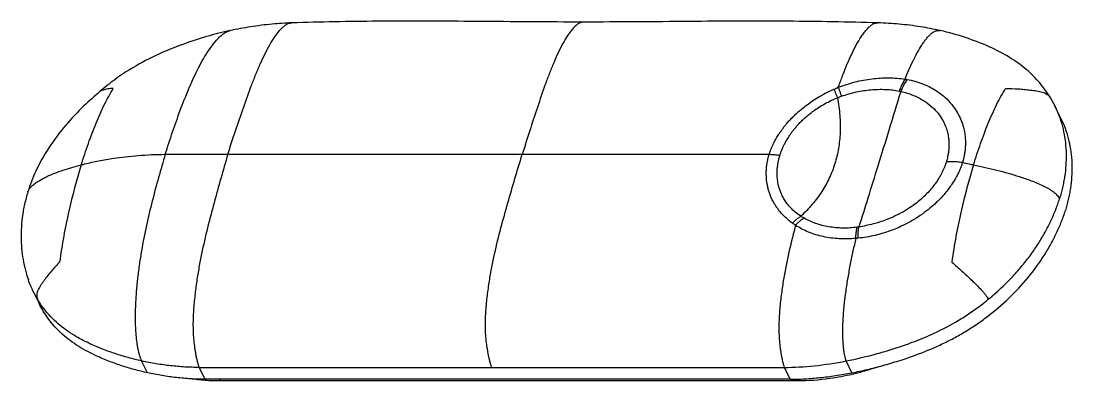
# Model space of a CAD drawing. Extents: x 12 to 460, y -119 to 203.
# Drawn here: x 416.17 to 460.3, y 36.18 to 51.3 of the extents above; entities that cross this region are included whole.
import ezdxf

# ---------------------------------------------------------------- set-up
doc = ezdxf.new("R2010")
doc.units = 0
doc.header["$LTSCALE"] = 16.335
doc.header["$MEASUREMENT"] = 0
doc.layers.get('0').update_dxf_attribs({"linetype": 'CONTINUOUS'})

msp = doc.modelspace()

# ---------------------------------------------------------------- linework, layer by layer
at = {"color": 7, "linetype": 'Continuous'}
for p, q in [((427.539, 51.223), (427.54, 51.223)), ((452.154, 51.223), (452.154, 51.223)), ((424.949, 50.896), (424.95, 50.896)), ((454.769, 50.9), (454.769, 50.899)), ((419.481, 48.335), (419.48, 48.334)), ((459.388, 48.085), (459.402, 48.063)), ((459.402, 48.063), (459.58, 47.736)), ((459.824, 47.239), (459.58, 47.736)), ((422.233, 45.7), (447.587, 45.7)), ((416.461, 44.123), (416.461, 44.123)), ((416.689, 39.935), (416.933, 39.438)), ((416.867, 39.608), (416.689, 39.935)), ((421.484, 36.521), (421.24, 37.018)), ((423.902, 36.249), (423.658, 36.746)), ((423.658, 36.746), (448.229, 36.746)), ((448.473, 36.249), (448.229, 36.746)), ((451.059, 36.521), (450.815, 37.018)), ((448.473, 36.249), (423.902, 36.249)), ((424.514, 36.249), (424.55, 36.176)), ((448.733, 36.258), (448.774, 36.176)), ((448.774, 36.176), (424.55, 36.176))]:
    msp.add_line(p, q, dxfattribs=at)
for points, knots in [([(424.857, 45.7), (424.963, 46.031), (425.178, 46.685), (425.511, 47.654), (425.792, 48.446), (426.032, 49.059), (426.216, 49.495), (426.409, 49.907), (426.609, 50.289), (426.79, 50.581), (426.94, 50.791), (427.055, 50.931), (427.172, 51.051), (427.276, 51.133), (427.362, 51.18), (427.425, 51.206), (427.485, 51.219), (427.523, 51.222), (427.539, 51.223)], [0, 0, 0, 0, 1.040485, 2.065868, 3.073454, 3.563062, 4.038019, 4.494366, 4.927232, 5.33154, 5.522333, 5.703311, 5.872121, 6.026192, 6.097663, 6.165673, 6.23104, 6.279779, 6.279779, 6.279779, 6.279779]), ([(427.539, 51.223), (427.267, 51.215), (426.689, 51.177), (425.824, 51.066), (425.235, 50.957), (424.949, 50.896)], [0, 0, 0, 0, 0.817055, 1.736998, 2.613433, 2.613433, 2.613433, 2.613433]), ([(439.794, 51.258), (438.298, 51.258), (435.416, 51.284), (431.331, 51.309), (428.741, 51.258), (427.54, 51.223)], [0, 0, 0, 0, 4.48673, 8.647971, 12.255139, 12.255139, 12.255139, 12.255139]), ([(439.794, 51.258), (439.791, 51.258), (439.766, 51.258), (439.698, 51.25), (439.614, 51.215), (439.536, 51.164), (439.454, 51.099), (439.355, 50.997), (439.242, 50.858), (439.132, 50.701), (439.026, 50.533), (438.886, 50.289), (438.721, 49.961), (438.534, 49.542), (438.356, 49.098), (438.125, 48.474), (437.855, 47.67), (437.532, 46.691), (437.322, 46.032), (437.219, 45.7)], [0, 0, 0, 0, 0.01027, 0.072977, 0.20498, 0.276995, 0.35354, 0.519729, 0.700489, 0.892242, 1.0918, 1.298722, 1.734256, 2.194418, 2.674476, 3.169836, 4.187864, 5.219244, 6.262283, 6.262283, 6.262283, 6.262283]), ([(452.154, 51.223), (450.892, 51.257), (448.248, 51.309), (444.128, 51.284), (441.27, 51.258), (439.794, 51.258)], [0, 0, 0, 0, 3.787895, 7.93237, 12.360787, 12.360787, 12.360787, 12.360787]), ([(450.491, 48.516), (450.502, 48.546), (450.567, 48.729), (450.689, 49.058), (450.864, 49.495), (451.047, 49.907), (451.238, 50.288), (451.41, 50.58), (451.554, 50.791), (451.664, 50.931), (451.776, 51.051), (451.877, 51.132), (451.959, 51.18), (452.021, 51.206), (452.083, 51.22), (452.127, 51.223), (452.151, 51.223), (452.154, 51.223)], [0, 0, 0, 0, 0.095921, 0.58215, 1.05347, 1.50585, 1.934315, 2.333644, 2.521677, 2.699654, 2.865153, 3.015519, 3.084969, 3.150833, 3.213936, 3.27567, 3.284701, 3.284701, 3.284701, 3.284701]), ([(454.769, 50.899), (454.496, 50.961), (453.923, 51.07), (453.05, 51.179), (452.451, 51.215), (452.154, 51.223)], [0, 0, 0, 0, 0.839229, 1.747765, 2.638293, 2.638293, 2.638293, 2.638293]), ([(424.95, 50.896), (424.486, 50.797), (423.581, 50.552), (422.299, 50.083), (421.135, 49.52), (420.208, 48.926), (419.683, 48.509), (419.48, 48.334)], [0, 0, 0, 0, 1.424137, 2.805186, 4.090573, 5.295312, 6.099537, 6.099537, 6.099537, 6.099537]), ([(422.233, 45.7), (422.331, 46.015), (422.532, 46.635), (422.856, 47.544), (423.142, 48.278), (423.387, 48.841), (423.577, 49.241), (423.775, 49.618), (423.983, 49.967), (424.2, 50.282), (424.392, 50.515), (424.556, 50.674), (424.681, 50.774), (424.811, 50.853), (424.903, 50.886), (424.949, 50.896)], [0, 0, 0, 0, 0.988185, 1.954756, 2.895655, 3.351634, 3.794824, 4.222617, 4.630442, 5.01303, 5.368193, 5.535617, 5.695966, 5.847836, 5.988659, 5.988659, 5.988659, 5.988659]), ([(453.292, 48.859), (453.345, 48.988), (453.452, 49.244), (453.622, 49.616), (453.8, 49.965), (453.957, 50.233), (454.086, 50.426), (454.184, 50.556), (454.285, 50.673), (454.375, 50.757), (454.449, 50.815), (454.52, 50.861), (454.596, 50.893), (454.673, 50.907), (454.724, 50.907), (454.755, 50.902), (454.769, 50.9)], [0, 0, 0, 0, 0.41732, 0.833456, 1.22698, 1.591957, 1.762736, 1.925353, 2.079679, 2.22512, 2.294154, 2.359994, 2.481083, 2.53764, 2.592721, 2.633243, 2.633243, 2.633243, 2.633243]), ([(459.388, 48.085), (459.257, 48.3), (458.955, 48.725), (458.381, 49.301), (457.662, 49.809), (456.803, 50.251), (455.827, 50.624), (455.129, 50.818), (454.769, 50.9)], [0, 0, 0, 0, 0.755434, 1.55662, 2.426857, 3.385665, 4.44836, 5.556081, 5.556081, 5.556081, 5.556081]), ([(450.491, 48.516), (450.72, 48.606), (451.185, 48.757), (451.899, 48.889), (452.605, 48.928), (453.068, 48.893), (453.292, 48.859)], [0, 0, 0, 0, 0.737436, 1.463364, 2.172255, 2.852348, 2.852348, 2.852348, 2.852348]), ([(453.292, 48.859), (453.26, 48.811), (453.198, 48.708), (453.117, 48.541), (453.071, 48.422), (453.049, 48.36)], [0, 0, 0, 0, 0.1733629, 0.3596316, 0.5564318, 0.5564318, 0.5564318, 0.5564318]), ([(453.384, 48.845), (453.348, 48.798), (453.281, 48.695), (453.191, 48.528), (453.139, 48.408), (453.115, 48.346)], [0, 0, 0, 0, 0.1777319, 0.3680695, 0.5685773, 0.5685773, 0.5685773, 0.5685773]), ([(453.292, 48.859), (453.308, 48.857), (453.338, 48.853), (453.369, 48.848), (453.384, 48.845)], [0, 0, 0, 0, 0.04627138, 0.09214403, 0.09214403, 0.09214403, 0.09214403]), ([(453.384, 48.845), (453.604, 48.808), (454.013, 48.694), (454.543, 48.43), (454.952, 48.124), (455.255, 47.808), (455.472, 47.497), (455.625, 47.198), (455.727, 46.916), (455.789, 46.652), (455.821, 46.408), (455.83, 46.184), (455.822, 45.98), (455.802, 45.796), (455.775, 45.633), (455.742, 45.486), (455.716, 45.394), (455.702, 45.35)], [0, 0, 0, 0, 0.670446, 1.263393, 1.76644, 2.19606, 2.570339, 2.902241, 3.199029, 3.46821, 3.712813, 3.936318, 4.140975, 4.325791, 4.489948, 4.638243, 4.776512, 4.776512, 4.776512, 4.776512]), ([(419.48, 48.335), (419.253, 48.139), (418.75, 47.69), (418.015, 46.916), (417.328, 46.001), (416.803, 45.058), (416.552, 44.418), (416.461, 44.123)], [0, 0, 0, 0, 0.89981, 2.023021, 3.196572, 4.322339, 5.250293, 5.250293, 5.250293, 5.250293]), ([(418.705, 45.256), (418.798, 45.559), (418.992, 46.146), (419.261, 46.86), (419.491, 47.399), (419.667, 47.777), (419.85, 48.132), (419.981, 48.356), (420.048, 48.463)], [0, 0, 0, 0, 0.949608, 1.854849, 2.288449, 2.706371, 3.105884, 3.484615, 3.484615, 3.484615, 3.484615]), ([(420.048, 48.463), (420.008, 48.463), (419.931, 48.462), (419.819, 48.452), (419.715, 48.431), (419.634, 48.407), (419.572, 48.385), (419.529, 48.366), (419.499, 48.349), (419.484, 48.338), (419.482, 48.336)], [0, 0, 0, 0, 0.119584, 0.2318055, 0.3370191, 0.4371502, 0.4858968, 0.5332873, 0.578885, 0.5882434, 0.5882434, 0.5882434, 0.5882434]), ([(447.587, 45.7), (447.594, 45.722), (447.607, 45.763), (447.628, 45.822), (447.648, 45.876), (447.668, 45.928), (447.69, 45.98), (447.713, 46.033), (447.74, 46.09), (447.769, 46.152), (447.803, 46.22), (447.843, 46.293), (447.888, 46.374), (447.94, 46.461), (447.999, 46.555), (448.067, 46.656), (448.145, 46.765), (448.234, 46.881), (448.336, 47.006), (448.452, 47.138), (448.586, 47.278), (448.741, 47.426), (448.919, 47.583), (449.125, 47.748), (449.362, 47.92), (449.636, 48.097), (449.952, 48.275), (450.182, 48.385), (450.305, 48.439)], [0, 0, 0, 0, 0.068996, 0.12967, 0.186242, 0.241311, 0.297069, 0.355216, 0.417432, 0.485532, 0.560901, 0.644172, 0.735994, 0.837071, 0.948153, 1.070021, 1.203442, 1.349443, 1.509313, 1.684611, 1.877725, 2.091068, 2.327293, 2.589864, 2.881914, 3.205684, 3.566535, 3.970218, 3.970218, 3.970218, 3.970218]), ([(450.305, 48.439), (450.336, 48.452), (450.398, 48.479), (450.46, 48.504), (450.491, 48.516)], [0, 0, 0, 0, 0.1005312, 0.2011675, 0.2011675, 0.2011675, 0.2011675]), ([(450.305, 48.439), (450.321, 48.402), (450.353, 48.325), (450.403, 48.205), (450.437, 48.121), (450.455, 48.078)], [0, 0, 0, 0, 0.1191512, 0.2500839, 0.3912168, 0.3912168, 0.3912168, 0.3912168]), ([(450.455, 48.078), (450.483, 48.089), (450.538, 48.11), (450.593, 48.131), (450.621, 48.141)], [0, 0, 0, 0, 0.08864, 0.1772659, 0.1772659, 0.1772659, 0.1772659]), ([(450.491, 48.516), (450.504, 48.478), (450.531, 48.398), (450.575, 48.273), (450.605, 48.186), (450.621, 48.141)], [0, 0, 0, 0, 0.1207974, 0.2538189, 0.3974043, 0.3974043, 0.3974043, 0.3974043]), ([(450.621, 48.141), (450.823, 48.213), (451.233, 48.331), (451.855, 48.427), (452.463, 48.44), (452.859, 48.396), (453.049, 48.36)], [0, 0, 0, 0, 0.644848, 1.273865, 1.883813, 2.464375, 2.464375, 2.464375, 2.464375]), ([(453.115, 48.346), (452.947, 47.798), (452.626, 46.751), (452.164, 45.253), (451.745, 43.901), (451.479, 43.049), (451.353, 42.647)], [0, 0, 0, 0, 1.719271, 3.286582, 4.701935, 5.965335, 5.965335, 5.965335, 5.965335]), ([(453.049, 48.36), (453.06, 48.358), (453.082, 48.354), (453.104, 48.349), (453.115, 48.346)], [0, 0, 0, 0, 0.03359007, 0.06706356, 0.06706356, 0.06706356, 0.06706356]), ([(453.115, 48.346), (453.297, 48.305), (453.635, 48.197), (454.077, 47.97), (454.42, 47.71), (454.674, 47.443), (454.855, 47.18), (454.98, 46.926), (455.062, 46.687), (455.11, 46.464), (455.133, 46.258), (455.138, 46.069), (455.128, 45.897), (455.108, 45.743), (455.084, 45.606), (455.056, 45.485), (455.035, 45.409), (455.023, 45.373)], [0, 0, 0, 0, 0.559429, 1.060301, 1.483416, 1.845262, 2.159979, 2.439021, 2.68913, 2.916121, 3.122398, 3.31084, 3.483327, 3.63898, 3.77663, 3.899532, 4.012484, 4.012484, 4.012484, 4.012484]), ([(456.169, 45.256), (456.262, 45.559), (456.455, 46.146), (456.725, 46.86), (456.954, 47.399), (457.131, 47.777), (457.314, 48.132), (457.445, 48.356), (457.512, 48.463)], [0, 0, 0, 0, 0.94958, 1.854826, 2.28843, 2.706356, 3.105874, 3.484634, 3.484634, 3.484634, 3.484634]), ([(457.512, 48.463), (457.69, 48.464), (457.955, 48.458), (458.305, 48.431), (458.562, 48.402), (458.774, 48.374), (458.939, 48.343), (459.058, 48.313), (459.168, 48.272), (459.254, 48.225), (459.3, 48.187), (459.315, 48.172)], [0, 0, 0, 0, 0.532748, 0.794454, 1.053349, 1.309515, 1.43535, 1.557886, 1.675676, 1.786793, 1.851852, 1.851852, 1.851852, 1.851852]), ([(459.315, 48.172), (459.325, 48.163), (459.357, 48.13), (459.384, 48.091), (459.402, 48.063)], [0, 0, 0, 0, 0.0395406, 0.1395715, 0.1395715, 0.1395715, 0.1395715]), ([(448.037, 45.654), (448.043, 45.673), (448.054, 45.709), (448.072, 45.759), (448.089, 45.806), (448.107, 45.852), (448.126, 45.898), (448.146, 45.946), (448.168, 45.998), (448.194, 46.053), (448.223, 46.114), (448.257, 46.18), (448.296, 46.252), (448.342, 46.331), (448.394, 46.416), (448.454, 46.507), (448.522, 46.605), (448.601, 46.71), (448.691, 46.822), (448.795, 46.941), (448.914, 47.067), (449.052, 47.2), (449.212, 47.34), (449.397, 47.486), (449.61, 47.638), (449.855, 47.791), (450.139, 47.942), (450.345, 48.033), (450.455, 48.078)], [0, 0, 0, 0, 0.059137, 0.111723, 0.161235, 0.209728, 0.259019, 0.310558, 0.365813, 0.426391, 0.49353, 0.567805, 0.649805, 0.74017, 0.83958, 0.948732, 1.06829, 1.199076, 1.342174, 1.498886, 1.671275, 1.862031, 2.073695, 2.309183, 2.569912, 2.857476, 3.176754, 3.533125, 3.533125, 3.533125, 3.533125]), ([(450.455, 48.078), (450.5, 47.831), (450.564, 47.348), (450.58, 46.634), (450.513, 45.954), (450.361, 45.309), (450.126, 44.698), (449.806, 44.123), (449.474, 43.678), (449.169, 43.342), (449.003, 43.18), (448.917, 43.101)], [0, 0, 0, 0, 0.750357, 1.459769, 2.137656, 2.794798, 3.443008, 4.094587, 4.761648, 5.104725, 5.45581, 5.45581, 5.45581, 5.45581]), ([(459.58, 47.736), (459.616, 47.662), (459.692, 47.496), (459.758, 47.325), (459.791, 47.23)], [0, 0, 0, 0, 0.2464944, 0.5483642, 0.5483642, 0.5483642, 0.5483642]), ([(459.791, 47.23), (459.807, 47.183), (459.87, 46.991), (459.998, 46.494), (460.065, 45.873), (460.05, 45.245), (460.007, 44.849), (459.954, 44.534), (459.913, 44.338), (459.876, 44.182), (459.846, 44.066), (459.814, 43.95), (459.791, 43.874), (459.779, 43.835)], [0, 0, 0, 0, 0.149225, 0.606075, 1.53731, 2.011654, 2.489864, 2.729879, 2.970106, 3.090213, 3.210261, 3.330212, 3.450019, 3.450019, 3.450019, 3.450019]), ([(459.824, 47.239), (459.86, 47.165), (460.02, 46.815), (460.226, 46.146), (460.309, 45.376), (460.294, 44.747), (460.251, 44.352), (460.198, 44.036), (460.157, 43.84), (460.12, 43.685), (460.09, 43.568), (460.058, 43.453), (460.035, 43.376), (460.023, 43.338)], [0, 0, 0, 0, 0.246498, 1.153231, 2.084466, 2.55881, 3.03702, 3.277035, 3.517262, 3.637369, 3.757417, 3.877368, 3.997181, 3.997181, 3.997181, 3.997181]), ([(418.705, 45.256), (418.755, 45.27), (418.996, 45.333), (419.45, 45.433), (420.02, 45.528), (420.574, 45.6), (421.103, 45.653), (421.661, 45.69), (422.042, 45.7), (422.233, 45.7)], [0, 0, 0, 0, 0.154202, 0.748758, 1.39275, 1.886673, 2.424329, 2.989142, 3.564837, 3.564837, 3.564837, 3.564837]), ([(422.233, 45.7), (422.134, 45.378), (421.943, 44.726), (421.679, 43.729), (421.433, 42.703), (421.259, 41.821), (421.143, 41.091), (421.069, 40.525), (421.012, 39.947), (420.981, 39.456), (420.968, 39.053), (420.966, 38.741), (420.974, 38.424), (420.995, 38.109), (421.029, 37.804), (421.07, 37.56), (421.112, 37.376), (421.148, 37.247), (421.188, 37.127), (421.221, 37.052), (421.24, 37.018)], [0, 0, 0, 0, 1.01032, 2.040715, 3.091105, 4.176673, 4.736839, 5.30784, 5.887842, 6.479606, 6.784333, 7.097063, 7.416216, 7.734013, 8.042927, 8.336675, 8.476235, 8.61023, 8.737611, 8.85507, 8.85507, 8.85507, 8.85507]), ([(424.857, 45.7), (424.757, 45.364), (424.56, 44.684), (424.276, 43.655), (423.995, 42.602), (423.788, 41.699), (423.644, 40.95), (423.548, 40.367), (423.47, 39.765), (423.422, 39.25), (423.399, 38.828), (423.393, 38.507), (423.401, 38.186), (423.424, 37.869), (423.456, 37.611), (423.487, 37.411), (423.513, 37.266), (423.542, 37.126), (423.575, 36.99), (423.61, 36.863), (423.64, 36.783), (423.658, 36.746)], [0, 0, 0, 0, 1.053753, 2.121713, 3.2041, 4.323184, 4.900294, 5.490641, 6.096566, 6.721462, 7.040722, 7.362919, 7.685677, 8.004307, 8.314404, 8.465087, 8.612395, 8.756078, 8.895956, 9.03033, 9.151862, 9.151862, 9.151862, 9.151862]), ([(435.944, 36.746), (435.935, 36.764), (435.919, 36.802), (435.891, 36.883), (435.862, 36.994), (435.83, 37.131), (435.801, 37.272), (435.774, 37.417), (435.741, 37.616), (435.707, 37.87), (435.68, 38.183), (435.67, 38.501), (435.676, 38.821), (435.7, 39.246), (435.753, 39.765), (435.837, 40.371), (435.94, 40.955), (436.095, 41.702), (436.316, 42.602), (436.614, 43.653), (436.911, 44.682), (437.115, 45.363), (437.219, 45.7)], [0, 0, 0, 0, 0.058868, 0.122494, 0.259096, 0.400612, 0.545006, 0.692195, 0.842083, 1.149083, 1.463268, 1.782062, 2.10339, 2.424889, 3.057573, 3.667775, 4.259164, 4.836435, 5.956682, 7.039919, 8.111173, 9.171164, 9.171164, 9.171164, 9.171164]), ([(448.565, 42.807), (448.476, 42.871), (448.315, 43.002), (448.109, 43.209), (447.947, 43.41), (447.819, 43.602), (447.719, 43.784), (447.641, 43.955), (447.583, 44.115), (447.54, 44.266), (447.51, 44.406), (447.488, 44.537), (447.475, 44.66), (447.468, 44.773), (447.465, 44.878), (447.467, 44.975), (447.471, 45.063), (447.477, 45.145), (447.485, 45.218), (447.494, 45.286), (447.504, 45.347), (447.514, 45.405), (447.525, 45.461), (447.537, 45.517), (447.551, 45.575), (447.568, 45.636), (447.58, 45.678), (447.587, 45.7)], [0, 0, 0, 0, 0.330412, 0.619255, 0.87493, 1.104187, 1.310137, 1.496558, 1.666507, 1.822169, 1.965465, 2.097963, 2.220564, 2.334023, 2.438848, 2.535428, 2.624157, 2.705427, 2.779619, 2.847068, 2.908761, 2.96671, 3.023116, 3.079929, 3.138661, 3.200949, 3.270318, 3.270318, 3.270318, 3.270318]), ([(447.587, 45.7), (447.636, 45.7), (447.735, 45.697), (447.886, 45.681), (447.986, 45.664), (448.037, 45.654)], [0, 0, 0, 0, 0.1472194, 0.2985369, 0.4529266, 0.4529266, 0.4529266, 0.4529266]), ([(448.917, 43.101), (448.835, 43.154), (448.687, 43.263), (448.497, 43.441), (448.347, 43.616), (448.23, 43.785), (448.14, 43.947), (448.07, 44.1), (448.019, 44.244), (447.981, 44.379), (447.955, 44.504), (447.937, 44.622), (447.927, 44.732), (447.921, 44.833), (447.921, 44.927), (447.923, 45.014), (447.928, 45.093), (447.935, 45.166), (447.944, 45.231), (447.953, 45.291), (447.962, 45.346), (447.972, 45.397), (447.982, 45.447), (447.994, 45.496), (448.006, 45.546), (448.02, 45.599), (448.031, 45.636), (448.037, 45.654)], [0, 0, 0, 0, 0.294039, 0.550779, 0.778367, 0.983265, 1.16802, 1.334902, 1.486642, 1.62551, 1.75358, 1.872165, 1.981997, 2.083673, 2.17757, 2.264025, 2.343389, 2.416015, 2.482248, 2.542388, 2.597313, 2.648806, 2.698789, 2.748918, 2.800381, 2.85437, 2.913807, 2.913807, 2.913807, 2.913807]), ([(416.472, 44.155), (416.488, 44.193), (416.522, 44.252), (416.582, 44.325), (416.663, 44.404), (416.78, 44.495), (416.933, 44.593), (417.094, 44.683), (417.312, 44.793), (417.594, 44.914), (417.946, 45.038), (418.318, 45.151), (418.573, 45.221), (418.705, 45.256)], [0, 0, 0, 0, 0.122567, 0.201656, 0.284605, 0.460602, 0.644713, 0.829659, 1.013415, 1.37788, 1.748361, 2.134021, 2.542971, 2.542971, 2.542971, 2.542971]), ([(418.705, 45.256), (418.507, 44.615), (418.24, 43.621), (417.956, 42.252), (417.842, 41.535), (417.794, 41.169)], [0, 0, 0, 0, 2.015606, 3.083144, 4.191831, 4.191831, 4.191831, 4.191831]), ([(455.702, 45.35), (455.689, 45.306), (455.659, 45.218), (455.607, 45.086), (455.547, 44.95), (455.475, 44.805), (455.389, 44.649), (455.284, 44.479), (455.157, 44.294), (455.003, 44.095), (454.818, 43.882), (454.595, 43.658), (454.329, 43.422), (454.011, 43.178), (453.631, 42.931), (453.18, 42.689), (452.644, 42.463), (452.017, 42.278), (451.562, 42.2), (451.322, 42.175)], [0, 0, 0, 0, 0.13663, 0.278308, 0.425442, 0.584287, 0.761691, 0.960692, 1.183975, 1.434167, 1.715051, 2.02957, 2.38267, 2.781996, 3.230476, 3.73944, 4.316248, 4.973607, 5.696267, 5.696267, 5.696267, 5.696267]), ([(455.023, 45.373), (455.012, 45.337), (454.988, 45.265), (454.946, 45.156), (454.897, 45.042), (454.839, 44.921), (454.769, 44.789), (454.683, 44.646), (454.579, 44.49), (454.452, 44.321), (454.298, 44.141), (454.113, 43.949), (453.891, 43.748), (453.625, 43.541), (453.305, 43.33), (452.925, 43.123), (452.471, 42.928), (451.941, 42.76), (451.556, 42.679), (451.353, 42.647)], [0, 0, 0, 0, 0.111712, 0.228846, 0.351277, 0.483733, 0.631772, 0.797971, 0.984796, 1.194551, 1.430513, 1.695237, 1.992512, 2.328689, 2.707516, 3.138224, 3.626175, 4.1875, 4.803786, 4.803786, 4.803786, 4.803786]), ([(455.702, 45.35), (455.624, 45.364), (455.47, 45.386), (455.243, 45.394), (455.095, 45.383), (455.023, 45.373)], [0, 0, 0, 0, 0.2376131, 0.4659998, 0.6817134, 0.6817134, 0.6817134, 0.6817134]), ([(456.169, 45.256), (455.97, 44.615), (455.704, 43.621), (455.42, 42.252), (455.306, 41.535), (455.258, 41.169)], [0, 0, 0, 0, 2.01563, 3.083164, 4.191842, 4.191842, 4.191842, 4.191842]), ([(455.702, 45.35), (455.795, 45.332), (455.951, 45.302), (456.106, 45.27), (456.169, 45.256)], [0, 0, 0, 0, 0.284327, 0.4758592, 0.4758592, 0.4758592, 0.4758592]), ([(456.169, 45.256), (456.497, 45.186), (456.983, 45.08), (457.625, 44.912), (458.022, 44.791), (458.346, 44.682), (458.595, 44.592), (458.846, 44.493), (459.089, 44.386), (459.314, 44.269), (459.482, 44.159), (459.598, 44.064), (459.693, 43.971), (459.752, 43.892), (459.779, 43.835)], [0, 0, 0, 0, 1.005887, 1.493314, 1.99147, 2.250287, 2.516524, 2.788251, 3.056874, 3.312987, 3.549371, 3.65866, 3.761572, 3.949142, 3.949142, 3.949142, 3.949142]), ([(416.461, 44.123), (416.462, 44.126), (416.465, 44.137), (416.469, 44.147), (416.472, 44.155)], [0, 0, 0, 0, 0.00858194, 0.03391612, 0.03391612, 0.03391612, 0.03391612]), ([(416.461, 44.123), (416.409, 43.955), (416.316, 43.601), (416.222, 43.062), (416.175, 42.523), (416.175, 42.007), (416.217, 41.517), (416.299, 41.053), (416.395, 40.691), (416.463, 40.485), (416.485, 40.422)], [0, 0, 0, 0, 0.528724, 1.097049, 1.637556, 2.15153, 2.641631, 3.111566, 3.561908, 3.763617, 3.763617, 3.763617, 3.763617]), ([(456.789, 39.608), (456.896, 39.696), (457.107, 39.875), (457.456, 40.198), (457.83, 40.577), (458.217, 41.019), (458.572, 41.476), (458.892, 41.943), (459.173, 42.417), (459.378, 42.816), (459.521, 43.135), (459.602, 43.332), (459.662, 43.488), (459.703, 43.604), (459.743, 43.72), (459.767, 43.797), (459.779, 43.835)], [0, 0, 0, 0, 0.415473, 0.830634, 1.42482, 2.013011, 2.592105, 3.158978, 3.710638, 4.244549, 4.504108, 4.758296, 4.883285, 5.006817, 5.128856, 5.24937, 5.24937, 5.24937, 5.24937]), ([(451.059, 36.521), (451.276, 36.563), (451.712, 36.657), (452.372, 36.826), (453.049, 37.025), (453.853, 37.299), (454.598, 37.604), (455.272, 37.937), (455.777, 38.219), (456.272, 38.535), (456.914, 38.998), (457.667, 39.643), (458.468, 40.503), (459.037, 41.28), (459.417, 41.919), (459.622, 42.319), (459.765, 42.637), (459.846, 42.834), (459.906, 42.991), (459.947, 43.107), (459.987, 43.223), (460.011, 43.3), (460.023, 43.338)], [0, 0, 0, 0, 0.660951, 1.339418, 2.042525, 2.778438, 3.88573, 4.455181, 5.033506, 5.620496, 6.21382, 7.407082, 8.588966, 9.734399, 10.286059, 10.819971, 11.079529, 11.333718, 11.458707, 11.582239, 11.704277, 11.824785, 11.824785, 11.824785, 11.824785]), ([(448.565, 42.807), (448.601, 42.845), (448.676, 42.917), (448.794, 43.015), (448.876, 43.074), (448.917, 43.101)], [0, 0, 0, 0, 0.1581024, 0.3116273, 0.4595877, 0.4595877, 0.4595877, 0.4595877]), ([(448.698, 42.715), (448.676, 42.73), (448.631, 42.76), (448.587, 42.791), (448.565, 42.807)], [0, 0, 0, 0, 0.0812739, 0.1619531, 0.1619531, 0.1619531, 0.1619531]), ([(448.698, 42.715), (448.734, 42.755), (448.806, 42.831), (448.92, 42.935), (449, 42.996), (449.04, 43.025)], [0, 0, 0, 0, 0.1595356, 0.3139014, 0.4620634, 0.4620634, 0.4620634, 0.4620634]), ([(449.04, 43.025), (449.019, 43.037), (448.978, 43.062), (448.937, 43.087), (448.917, 43.101)], [0, 0, 0, 0, 0.0723684, 0.1442394, 0.1442394, 0.1442394, 0.1442394]), ([(451.28, 42.636), (451.079, 42.609), (450.678, 42.585), (450.088, 42.638), (449.536, 42.78), (449.197, 42.934), (449.04, 43.025)], [0, 0, 0, 0, 0.609281, 1.200725, 1.767438, 2.31142, 2.31142, 2.31142, 2.31142]), ([(448.698, 42.715), (448.689, 42.681), (448.583, 42.285), (448.438, 41.699), (448.281, 40.95), (448.176, 40.367), (448.088, 39.765), (448.032, 39.25), (448.004, 38.829), (447.993, 38.507), (447.996, 38.186), (448.015, 37.87), (448.043, 37.611), (448.07, 37.411), (448.094, 37.266), (448.121, 37.126), (448.151, 36.99), (448.184, 36.863), (448.212, 36.783), (448.229, 36.746)], [0, 0, 0, 0, 0.106951, 1.230399, 1.809384, 2.401347, 3.008575, 3.634405, 3.953947, 4.276259, 4.598937, 4.917254, 5.226808, 5.37714, 5.524042, 5.667262, 5.80661, 5.940359, 6.061042, 6.061042, 6.061042, 6.061042]), ([(451.224, 42.167), (450.992, 42.144), (450.532, 42.133), (449.863, 42.221), (449.245, 42.411), (448.87, 42.604), (448.698, 42.715)], [0, 0, 0, 0, 0.699529, 1.373747, 2.016647, 2.630341, 2.630341, 2.630341, 2.630341]), ([(451.224, 42.167), (451.226, 42.225), (451.233, 42.336), (451.251, 42.493), (451.269, 42.591), (451.28, 42.636)], [0, 0, 0, 0, 0.1754637, 0.3339637, 0.4730652, 0.4730652, 0.4730652, 0.4730652]), ([(451.353, 42.647), (451.341, 42.645), (451.317, 42.641), (451.292, 42.637), (451.28, 42.636)], [0, 0, 0, 0, 0.03715199, 0.0740852, 0.0740852, 0.0740852, 0.0740852]), ([(451.322, 42.175), (451.322, 42.234), (451.323, 42.346), (451.332, 42.503), (451.345, 42.601), (451.353, 42.647)], [0, 0, 0, 0, 0.1763173, 0.3348444, 0.4729742, 0.4729742, 0.4729742, 0.4729742]), ([(451.224, 42.167), (451.184, 41.994), (451.102, 41.637), (450.99, 41.091), (450.886, 40.526), (450.796, 39.948), (450.735, 39.456), (450.698, 39.053), (450.676, 38.741), (450.664, 38.425), (450.663, 38.11), (450.676, 37.805), (450.698, 37.561), (450.724, 37.376), (450.748, 37.247), (450.776, 37.128), (450.801, 37.053), (450.815, 37.018)], [0, 0, 0, 0, 0.532548, 1.097438, 1.672986, 2.257076, 2.852129, 3.158016, 3.471457, 3.790731, 4.107832, 4.415035, 4.705778, 4.843192, 4.974499, 5.098488, 5.211396, 5.211396, 5.211396, 5.211396]), ([(451.322, 42.175), (451.306, 42.174), (451.273, 42.171), (451.241, 42.168), (451.224, 42.167)], [0, 0, 0, 0, 0.04920729, 0.09836933, 0.09836933, 0.09836933, 0.09836933]), ([(417.794, 41.169), (417.676, 41.049), (417.505, 40.863), (417.295, 40.604), (417.147, 40.409), (417.03, 40.245), (416.945, 40.111), (416.891, 40.01), (416.851, 39.907), (416.83, 39.803), (416.835, 39.702), (416.855, 39.638), (416.867, 39.608)], [0, 0, 0, 0, 0.507207, 0.755232, 1.000029, 1.241767, 1.360183, 1.475172, 1.585528, 1.690015, 1.789736, 1.887579, 1.887579, 1.887579, 1.887579]), ([(455.258, 41.169), (455.4, 41.046), (455.611, 40.859), (455.887, 40.603), (456.093, 40.408), (456.297, 40.211), (456.461, 40.044), (456.583, 39.907), (456.665, 39.805), (456.733, 39.706), (456.772, 39.64), (456.789, 39.608)], [0, 0, 0, 0, 0.563082, 0.846322, 1.129969, 1.413646, 1.695675, 1.833425, 1.96473, 2.085635, 2.194381, 2.194381, 2.194381, 2.194381]), ([(416.689, 39.935), (416.653, 40.009), (416.579, 40.169), (416.516, 40.333), (416.485, 40.421)], [0, 0, 0, 0, 0.2465017, 0.5278282, 0.5278282, 0.5278282, 0.5278282]), ([(421.484, 36.521), (421.296, 36.562), (420.922, 36.655), (420.46, 36.795), (420.093, 36.922), (419.723, 37.061), (419.316, 37.236), (418.879, 37.459), (418.505, 37.683), (418.149, 37.934), (417.707, 38.312), (417.282, 38.809), (417.027, 39.246), (416.933, 39.438)], [0, 0, 0, 0, 0.577204, 1.155796, 1.447484, 1.741913, 2.340524, 2.775956, 3.212451, 3.647649, 4.081978, 4.953876, 5.59406, 5.59406, 5.59406, 5.59406]), ([(418.404, 38.096), (418.357, 38.125), (418.065, 38.309), (417.558, 38.699), (417.157, 39.167), (416.978, 39.433), (416.961, 39.458)], [0, 0, 0, 0, 0.166358, 1.034981, 1.90688, 1.99853, 1.99853, 1.99853, 1.99853]), ([(454.317, 38.096), (454.383, 38.125), (454.796, 38.313), (455.373, 38.615), (456.028, 39.032), (456.445, 39.333), (456.695, 39.531), (456.789, 39.608)], [0, 0, 0, 0, 0.214725, 1.36211, 1.9491, 2.542423, 2.905605, 2.905605, 2.905605, 2.905605]), ([(421.24, 37.018), (421.052, 37.06), (420.678, 37.152), (420.122, 37.321), (419.568, 37.52), (418.989, 37.769), (418.605, 37.974), (418.404, 38.096)], [0, 0, 0, 0, 0.577204, 1.155796, 1.741855, 2.340466, 3.045875, 3.045875, 3.045875, 3.045875]), ([(450.815, 37.018), (451.253, 37.103), (451.917, 37.261), (452.805, 37.522), (453.541, 37.773), (454.045, 37.976), (454.317, 38.096)], [0, 0, 0, 0, 1.339179, 2.042286, 2.778199, 3.670917, 3.670917, 3.670917, 3.670917]), ([(423.658, 36.746), (423.456, 36.746), (423.054, 36.758), (422.451, 36.81), (421.845, 36.895), (421.442, 36.973), (421.24, 37.018)], [0, 0, 0, 0, 0.604354, 1.206532, 1.81498, 2.437794, 2.437794, 2.437794, 2.437794]), ([(448.229, 36.746), (448.645, 36.746), (449.513, 36.799), (450.372, 36.931), (450.815, 37.018)], [0, 0, 0, 0, 1.248555, 2.603121, 2.603121, 2.603121, 2.603121]), ([(452.122, 36.757), (451.925, 36.689), (451.578, 36.58), (451.226, 36.489), (451.074, 36.453)], [0, 0, 0, 0, 0.624103, 1.091209, 1.091209, 1.091209, 1.091209]), ([(423.902, 36.249), (423.7, 36.249), (423.298, 36.261), (422.695, 36.313), (422.089, 36.397), (421.686, 36.476), (421.484, 36.521)], [0, 0, 0, 0, 0.604354, 1.206532, 1.81498, 2.437794, 2.437794, 2.437794, 2.437794]), ([(448.473, 36.249), (448.678, 36.249), (449.095, 36.261), (449.729, 36.314), (450.387, 36.399), (450.832, 36.476), (451.059, 36.521)], [0, 0, 0, 0, 0.61519, 1.248986, 1.908888, 2.603881, 2.603881, 2.603881, 2.603881]), ([(451.074, 36.453), (450.766, 36.38), (450.005, 36.234), (449.231, 36.176), (448.774, 36.176)], [0, 0, 0, 0, 0.950757, 2.320577, 2.320577, 2.320577, 2.320577])]:
    msp.add_open_spline(points, degree=3, knots=knots, dxfattribs=at)
for points in [[(419.482, 48.336), (419.481, 48.336), (419.481, 48.335), (419.48, 48.335)], [(416.961, 39.458), (416.929, 39.508), (416.897, 39.557), (416.867, 39.608)], [(423.898, 36.2), (423.695, 36.215), (423.492, 36.238), (423.291, 36.268)], [(424.55, 36.176), (424.333, 36.176), (424.115, 36.184), (423.898, 36.2)]]:
    msp.add_open_spline(points, degree=3, dxfattribs=at)

doc.saveas('drawing.dxf')
